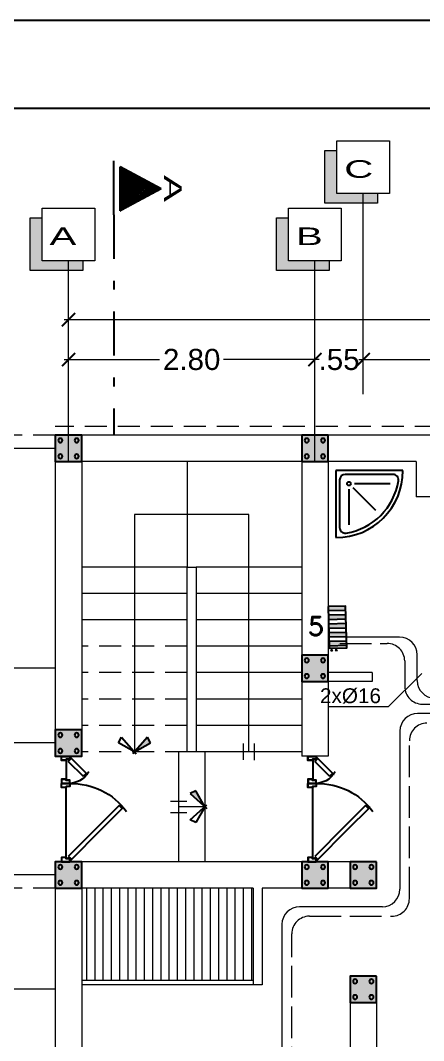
# Model space of a CAD drawing. Header units: millimetres. Extents: x 2647 to 3008, y 1750 to 1934.
# Drawn here: x 2852.55 to 2857.13, y 1834.23 to 1845.83 of the extents above; entities that cross this region are included whole.
import ezdxf

# ---------------------------------------------------------------- set-up
doc = ezdxf.new("R2010")
doc.units = ezdxf.units.MM
for name, pattern in [('0', [0]), ('ACAD_ISO02W100', [15, 12, -3]), ('DASHDOT', [1, 0.5, -0.25, 0, -0.25]), ('HIDDEN', [0.375, 0.25, -0.125])]:
    doc.linetypes.add(name, pattern=pattern)
for name, color, linetype, lineweight in [('.1', 164, 'Continuous', 5), ('0000eleman', 4, 'Continuous', 13), ('02', 210, 'Continuous', 5), ('W.C', 140, 'DASHDOT', 40)]:
    doc.layers.add(name, color=color, linetype=linetype, lineweight=lineweight)
doc.layers.add('D', color=135, linetype='Continuous')
doc.styles.add('KA', font='swissck.ttf', dxfattribs={"oblique": 15, "height": 0.25})
doc.styles.add('ROMAND', font='romand.shx', dxfattribs={"height": 2})
doc.styles.get("Standard").update_dxf_attribs({"font": 'arial.ttf'})
doc.dimstyles.new('STANDARD$0', dxfattribs={"dimtxt": 0.15, "dimasz": 0.05, "dimexe": 0.05, "dimexo": 0.05, "dimgap": 0.05, "dimtad": 0, "dimzin": 0, "dimdsep": 46, "dimtxsty": 'Standard', "dimblk": 'DOT', "dimcen": 0.05, "dimdle": 0.05, "dimclrd": 256, "dimclre": 256, "dimclrt": 7, "dimadec": 0, "dimazin": 0, "dimtfac": 1, "dimtix": 1, "dimtofl": 0, "dimtmove": 1, "dimatfit": 0, "dimldrblk": 'OBLIQUE', "dimfxl": 0.05, "dimtolj": 1, "dimtzin": 0, "dimlwd": -1, "dimlwe": -1, "dimarcsym": 0})

# ---------------------------------------------------------------- blocks, each defined once
blk = doc.blocks.new('*X9')
at = {"color": 0}
for p, q in [((5.718, 15.264), (6.029, 15.575)), ((5.78, 15.379), (6.01, 15.609)), ((5.841, 15.493), (5.992, 15.644)), ((6.236, 15.189), (5.873, 15.552)), ((6.174, 15.304), (5.891, 15.587)), ((5.903, 15.608), (5.973, 15.678)), ((6.113, 15.419), (5.91, 15.621)), ((6.051, 15.533), (5.929, 15.656)), ((5.99, 15.648), (5.947, 15.69)), ((5.472, 14.806), (6.103, 15.437)), ((5.497, 14.778), (6.122, 15.402)), ((5.534, 14.92), (6.085, 15.471)), ((5.55, 14.778), (6.14, 15.368)), ((5.595, 15.035), (6.066, 15.506)), ((5.603, 14.778), (6.159, 15.333)), ((5.657, 15.149), (6.047, 15.54)), ((6.329, 14.778), (5.762, 15.345)), ((6.382, 14.778), (5.78, 15.38)), ((6.435, 14.778), (5.799, 15.414)), ((6.42, 14.846), (5.817, 15.449)), ((6.359, 14.96), (5.836, 15.483)), ((6.297, 15.075), (5.854, 15.518)), ((5.958, 14.778), (5.632, 15.104)), ((6.011, 14.778), (5.651, 15.138)), ((5.656, 14.778), (6.177, 15.299)), ((6.064, 14.778), (5.669, 15.173)), ((6.117, 14.778), (5.688, 15.207)), ((6.17, 14.778), (5.706, 15.242)), ((5.709, 14.778), (6.196, 15.264)), ((6.223, 14.778), (5.725, 15.276)), ((6.276, 14.778), (5.743, 15.311)), ((5.762, 14.778), (6.214, 15.23)), ((5.815, 14.778), (6.233, 15.195)), ((5.868, 14.778), (6.251, 15.161)), ((5.921, 14.778), (6.27, 15.126)), ((5.974, 14.778), (6.288, 15.092)), ((5.587, 14.778), (5.502, 14.862)), ((5.64, 14.778), (5.521, 14.897)), ((5.693, 14.778), (5.539, 14.931)), ((5.746, 14.778), (5.558, 14.966)), ((5.799, 14.778), (5.576, 15)), ((5.852, 14.778), (5.595, 15.035)), ((5.905, 14.778), (5.614, 15.069)), ((6.027, 14.778), (6.307, 15.057)), ((6.08, 14.778), (6.325, 15.023)), ((6.133, 14.778), (6.344, 14.988)), ((6.186, 14.778), (6.362, 14.954)), ((6.239, 14.778), (6.381, 14.919)), ((6.292, 14.778), (6.399, 14.885)), ((6.345, 14.778), (6.418, 14.85)), ((5.481, 14.778), (5.465, 14.793)), ((5.534, 14.778), (5.484, 14.828)), ((6.399, 14.778), (6.437, 14.816)), ((6.452, 14.778), (6.455, 14.781))]:
    blk.add_line(p, q, dxfattribs=at)
blk = doc.blocks.new('SEC1')
for p, q in [((2.795, 0.54), (2.545, 0.074)), ((2.795, 0.54), (3.045, 0.074)), ((2.5, 0), (3.115, 0)), ((2.545, 0.074), (3.045, 0.074))]:
    blk.add_line(p, q)
at = {"linetype": 'DASHDOT'}
blk.add_line((2.5, 0), (0, 0), dxfattribs=at)
at = {"xscale": -0.5, "yscale": 0.5, "zscale": 0.5}
blk.add_blockref('*X9', (5.773, -7.315), dxfattribs=at)
blk = doc.blocks.new('DBLDR120K')
at = {"linetype": 'Continuous'}
for p, q in [((-1.18, -0.096), (-1.186, -0.102)), ((-1.186, -0.102), (-0.995, -0.293)), ((-1.169, -0.107), (-1.18, -0.096)), ((-1.14, -0.078), (-1.169, -0.107)), ((-0.403, -0.42), (-0.06, -0.078)), ((-0.014, -0.102), (-0.368, -0.455)), ((-0.06, -0.078), (-0.031, -0.107)), ((-0.031, -0.107), (-0.02, -0.096)), ((-0.02, -0.096), (-0.014, -0.102)), ((-1, -0.276), (-0.971, -0.247)), ((-0.989, -0.287), (-1, -0.276)), ((-0.995, -0.293), (-0.989, -0.287)), ((-0.639, -0.657), (-0.403, -0.42)), ((-0.368, -0.455), (-0.615, -0.703)), ((-0.61, -0.686), (-0.639, -0.657)), ((-0.621, -0.697), (-0.61, -0.686)), ((-0.615, -0.703), (-0.621, -0.697))]:
    blk.add_line(p, q, dxfattribs=at)
for p, q in [((-1.152, -0.055), (-0.938, -0.055)), ((-1.14, -0.078), (-0.971, -0.247)), ((-0.048, -0.055), (-0.842, -0.055))]:
    blk.add_line(p, q)
for points in [[(-1.152, -0.055), (-1.152, 0), (-1.2, 0), (-1.2, -0.096), (-1.164, -0.096), (-1.164, -0.055)], [(-0.938, -0.055), (-0.938, 0), (-0.89, 0), (-0.89, -0.096), (-0.926, -0.096), (-0.926, -0.055)], [(-0.842, -0.055), (-0.842, 0), (-0.89, 0), (-0.89, -0.096), (-0.854, -0.096), (-0.854, -0.055)], [(-0.048, -0.055), (-0.048, 0), (0, 0), (0, -0.096), (-0.036, -0.096), (-0.036, -0.055)], [(-1.154, -0.053), (-1.154, -0.002), (-1.198, -0.002), (-1.198, -0.094), (-1.166, -0.094), (-1.166, -0.053)], [(-0.936, -0.053), (-0.936, -0.002), (-0.892, -0.002), (-0.892, -0.094), (-0.924, -0.094), (-0.924, -0.053)], [(-0.844, -0.053), (-0.844, -0.002), (-0.888, -0.002), (-0.888, -0.094), (-0.856, -0.094), (-0.856, -0.053)], [(-0.046, -0.053), (-0.046, -0.002), (-0.002, -0.002), (-0.002, -0.094), (-0.034, -0.094), (-0.034, -0.053)]]:
    blk.add_lwpolyline(points, close=True, dxfattribs=at)
for centre, radius, start, end in [((-1.665, -0.111), 0.776, 8.0415, 8.1907), ((-0.114, -0.111), 0.776, 171.8093, 171.9585), ((-1.154, -0.082), 0.264, 300.4974, 3.1415), ((-0.114, -0.111), 0.776, 178.9285, 233.9661)]:
    blk.add_arc(centre, radius, start, end)
blk = doc.blocks.new('FL3')
blk.add_hatch(color=256).paths.add_polyline_path([(0, 0), (0.149, -0.167), (0.181, -0.102)])
for p, q in [((0, 0), (-0.181, -0.102)), ((-0.149, -0.167), (0.02, 0.022)), ((0.149, -0.167), (-0.02, 0.022)), ((0, 0), (0.181, -0.102)), ((-0.181, -0.102), (-0.149, -0.167)), ((0.181, -0.102), (0.149, -0.167))]:
    blk.add_line(p, q)
blk = doc.blocks.new('SHENAJ')
blk.add_hatch(color=256).paths.add_polyline_path([(0, 0.25), (-0.25, 0.25), (-0.25, 0), (0, 0)])
blk.add_lwpolyline([(-0.25, 0.25), (0, 0.25), (0, 0), (-0.25, 0)], close=True)
for centre in [(-0.2021, 0.2), (-0.0479, 0.2), (-0.2021, 0.05), (-0.0479, 0.05)]:
    blk.add_circle(centre, 0.02)
blk = doc.blocks.new('_ArchTick')
at = {"color": 0, "linetype": 'ByBlock', "const_width": 0.15}
blk.add_lwpolyline([(-0.5, -0.5), (0.5, 0.5)], dxfattribs=at)
blk = doc.blocks.new('*D292')
at = {"layer": '.1', "ltscale": 0.9, "transparency": 16777216}
for p, q in [((2853.093, 1842.429), (2853.093, 1842.629)), ((2870.253, 1842.429), (2870.253, 1842.629)), ((2853.043, 1842.429), (2861.229, 1842.429)), ((2870.303, 1842.429), (2862.116, 1842.429))]:
    blk.add_line(p, q, dxfattribs=at)
at = {"layer": 'Defpoints', "color": 0, "ltscale": 0.9, "transparency": 16777216}
for p in [(2870.253, 1842.429), (2853.093, 1842.409), (2870.253, 1842.409)]:
    blk.add_point(p, dxfattribs=at)
at = {"layer": '.1', "ltscale": 0.9, "transparency": 16777216, "xscale": 0.15, "yscale": 0.15, "zscale": 0.15, "rotation": 180}
blk.add_blockref('_ArchTick', (2853.093, 1842.429), dxfattribs=at)
at = {"layer": '.1', "ltscale": 0.9, "transparency": 16777216, "xscale": 0.15, "yscale": 0.15, "zscale": 0.15}
blk.add_blockref('_ArchTick', (2870.253, 1842.429), dxfattribs=at)
at = {"layer": '.1', "color": 7, "lineweight": 5, "ltscale": 0.9, "transparency": 16777216, "insert": (2861.673, 1842.429), "char_height": 0.24, "attachment_point": 5}
blk.add_mtext('17.16', dxfattribs=at)
blk = doc.blocks.new('*D293')
at = {"layer": '.1', "ltscale": 0.9, "transparency": 16777216}
for p, q in [((2853.093, 1841.975), (2853.093, 1842.175)), ((2855.893, 1841.975), (2855.893, 1842.175)), ((2853.043, 1841.975), (2854.129, 1841.975)), ((2855.943, 1841.975), (2854.856, 1841.975))]:
    blk.add_line(p, q, dxfattribs=at)
at = {"layer": 'Defpoints', "color": 0, "ltscale": 0.9, "transparency": 16777216}
for p in [(2853.093, 1841.956), (2855.893, 1841.975), (2855.893, 1841.956)]:
    blk.add_point(p, dxfattribs=at)
at = {"layer": '.1', "ltscale": 0.9, "transparency": 16777216, "xscale": 0.15, "yscale": 0.15, "zscale": 0.15, "rotation": 180}
blk.add_blockref('_ArchTick', (2853.093, 1841.975), dxfattribs=at)
at = {"layer": '.1', "ltscale": 0.9, "transparency": 16777216, "xscale": 0.15, "yscale": 0.15, "zscale": 0.15}
blk.add_blockref('_ArchTick', (2855.893, 1841.975), dxfattribs=at)
at = {"layer": '.1', "color": 7, "lineweight": 5, "ltscale": 0.9, "transparency": 16777216, "insert": (2854.493, 1841.975), "char_height": 0.24, "attachment_point": 5}
blk.add_mtext('2.80', dxfattribs=at)
blk = doc.blocks.new('*D294')
at = {"layer": '.1', "ltscale": 0.9, "transparency": 16777216}
for p, q in [((2855.893, 1841.975), (2855.893, 1842.175)), ((2856.443, 1841.975), (2856.443, 1842.175)), ((2855.893, 1841.975), (2855.743, 1841.975)), ((2856.443, 1841.975), (2856.593, 1841.975))]:
    blk.add_line(p, q, dxfattribs=at)
at = {"layer": 'Defpoints', "color": 0, "ltscale": 0.9, "transparency": 16777216}
for p in [(2855.893, 1841.956), (2856.443, 1841.975), (2856.443, 1841.975)]:
    blk.add_point(p, dxfattribs=at)
at = {"layer": '.1', "ltscale": 0.9, "transparency": 16777216, "xscale": 0.15, "yscale": 0.15, "zscale": 0.15}
blk.add_blockref('_ArchTick', (2855.893, 1841.975), dxfattribs=at)
at = {"layer": '.1', "ltscale": 0.9, "transparency": 16777216, "xscale": 0.15, "yscale": 0.15, "zscale": 0.15, "rotation": 180}
blk.add_blockref('_ArchTick', (2856.443, 1841.975), dxfattribs=at)
at = {"layer": '.1', "color": 7, "lineweight": 5, "ltscale": 0.9, "transparency": 16777216, "insert": (2856.168, 1841.975), "char_height": 0.24, "attachment_point": 5}
blk.add_mtext('.55', dxfattribs=at)
blk = doc.blocks.new('*D295')
at = {"layer": '.1', "ltscale": 0.9, "transparency": 16777216}
for p, q in [((2856.443, 1841.975), (2856.443, 1842.175)), ((2860.293, 1841.975), (2860.293, 1842.175)), ((2856.393, 1841.975), (2858.005, 1841.975)), ((2860.343, 1841.975), (2858.73, 1841.975))]:
    blk.add_line(p, q, dxfattribs=at)
at = {"layer": 'Defpoints', "color": 0, "ltscale": 0.9, "transparency": 16777216}
for p in [(2856.443, 1841.975), (2860.293, 1841.975), (2860.293, 1841.975)]:
    blk.add_point(p, dxfattribs=at)
at = {"layer": '.1', "ltscale": 0.9, "transparency": 16777216, "xscale": 0.15, "yscale": 0.15, "zscale": 0.15, "rotation": 180}
blk.add_blockref('_ArchTick', (2856.443, 1841.975), dxfattribs=at)
at = {"layer": '.1', "ltscale": 0.9, "transparency": 16777216, "xscale": 0.15, "yscale": 0.15, "zscale": 0.15}
blk.add_blockref('_ArchTick', (2860.293, 1841.975), dxfattribs=at)
at = {"layer": '.1', "color": 7, "lineweight": 5, "ltscale": 0.9, "transparency": 16777216, "insert": (2858.368, 1841.975), "char_height": 0.24, "attachment_point": 5}
blk.add_mtext('3.85', dxfattribs=at)
blk = doc.blocks.new('PL_SHOWER_TRAY_CORNER')
at = {"linetype": 'Continuous'}
h = blk.add_hatch(dxfattribs=at)
h.set_pattern_fill('EMPTY_FILL', color=0, scale=1000000.0, style=0)
h.set_pattern_definition([(0, (1000000, 1000000), (0, 1000000), [1e-05, -1000000])])
h.paths.add_polyline_path([(-0.45, 0), (-0.45, 0.9, -0.414214), (0.45, 0)], flags=0)
at = {"color": 0, "linetype": 'ByBlock'}
for p, q in [((-0.45, 0.9), (-0.45, 0)), ((-0.4, 0.765), (-0.4, 0.125)), ((-0.275, 0.25), (-0.275, 0.729)), ((-0.222, 0.228), (0.08, 0.53)), ((-0.2, 0.175), (0.279, 0.175)), ((-0.45, 0), (0.45, 0)), ((-0.325, 0.05), (0.315, 0.05))]:
    blk.add_line(p, q, dxfattribs=at)
blk.add_circle((-0.275, 0.175), 0.025, dxfattribs=at)
for centre, radius, start, end in [((-0.45, 0), 0.9, 360, 90), ((-0.325, 0.765), 0.075, 80.7182, 180), ((-0.45, 0), 0.85, 9.2818, 80.7182), ((0.315, 0.125), 0.075, 270, 9.2818), ((-0.325, 0.125), 0.075, 180, 270)]:
    blk.add_arc(centre, radius, start, end, dxfattribs=at)
blk = doc.blocks.new('55parer')
at = {"ltscale": 0.1}
h = blk.add_hatch(color=4, dxfattribs=at)
h.dxf.hatch_style = 1
edge = h.paths.add_edge_path()
edge.add_ellipse((1260.879, -780.8), major_axis=(-0.0141, 0), ratio=0.207799, start_angle=0, end_angle=360)
h = blk.add_hatch(color=4, dxfattribs=at)
h.dxf.hatch_style = 1
edge = h.paths.add_edge_path()
edge.add_ellipse((1260.931, -780.8), major_axis=(-0.0141, 0), ratio=0.207799, start_angle=0, end_angle=360)
at = {"layer": 'W.C', "linetype": 'Continuous', "lineweight": 25}
for points in [[(1260.959, -780.904), (1260.959, -780.854), (1260.759, -780.854), (1260.759, -780.904)], [(1260.759, -780.954), (1260.759, -781.004), (1260.959, -781.004), (1260.959, -780.954)], [(1260.759, -781.054), (1260.759, -781.104), (1260.959, -781.104), (1260.959, -781.054)], [(1260.759, -781.154), (1260.759, -781.204), (1260.959, -781.204), (1260.959, -781.154)], [(1260.759, -781.254), (1260.759, -781.304), (1260.959, -781.304), (1260.959, -781.254)]]:
    blk.add_hatch(color=4, dxfattribs=at).paths.add_polyline_path(points)
at = {"color": 4, "ltscale": 0.1}
for points in [[(1260.886, -780.829), (1260.886, -780.8), (1260.873, -780.8), (1260.873, -780.829)], [(1260.938, -780.829), (1260.938, -780.8), (1260.925, -780.8), (1260.925, -780.829)]]:
    blk.add_lwpolyline(points, close=True, dxfattribs=at)
for centre in [(1260.879, -780.8), (1260.931, -780.8)]:
    blk.add_ellipse(centre, major_axis=(-0.0141, 0), ratio=0.207799, dxfattribs=at)
at = {"layer": 'W.C', "color": 4, "linetype": 'Continuous', "lineweight": 25}
for p, q in [((1260.759, -780.854), (1260.959, -780.854)), ((1260.759, -780.904), (1260.959, -780.904)), ((1260.759, -780.954), (1260.959, -780.954)), ((1260.759, -781.004), (1260.959, -781.004)), ((1260.759, -781.054), (1260.959, -781.054)), ((1260.759, -781.104), (1260.959, -781.104)), ((1260.759, -781.154), (1260.959, -781.154)), ((1260.759, -781.204), (1260.959, -781.204)), ((1260.759, -781.254), (1260.959, -781.254)), ((1260.759, -781.304), (1260.959, -781.304))]:
    blk.add_line(p, q, dxfattribs=at)
blk.add_lwpolyline([(1260.959, -781.304), (1260.959, -780.829), (1260.759, -780.829), (1260.759, -781.304)], close=True, dxfattribs=at)
blk = doc.blocks.new('kadr')
at = {"ltscale": 0.01}
for p, q in [((280.693, -212.825), (250.993, -212.825)), ((279.193, -213.825), (252.493, -213.825))]:
    blk.add_line(p, q, dxfattribs=at)
blk = doc.blocks.new('bb')
at = {"color": 1, "linetype": 'ACAD_ISO02W100', "lineweight": 20}
blk.add_blockref('kadr', (63.098, 15.786), dxfattribs=at)

msp = doc.modelspace()

# ---------------------------------------------------------------- hatches: boundary and pattern name
at = {"lineweight": 5, "ltscale": 0.9}
h = msp.add_hatch(dxfattribs=at)
h.set_pattern_fill('ANSI31', color=8, scale=0.75, angle=45, style=0)
h.set_pattern_definition([(90, (2150.551015, 1772.84506), (-0.09375, 1e-17), [])])
h.paths.add_polyline_path([(2855.193, 1835.965), (2853.243, 1835.965), (2853.243, 1834.915), (2855.193, 1834.915)])
h.paths.add_polyline_path([(2859.643, 1835.465), (2857.693, 1835.465), (2857.693, 1834.815), (2859.643, 1834.815)])
at = {"layer": 'D', "linetype": 'Continuous', "lineweight": 5}
for points in [[(2856.605, 1843.752), (2856.605, 1843.862), (2856.143, 1843.862), (2856.143, 1844.352), (2856.006, 1844.352), (2856.006, 1843.752)], [(2853.255, 1842.987), (2853.255, 1843.097), (2852.793, 1843.097), (2852.793, 1843.587), (2852.656, 1843.587), (2852.656, 1842.987)], [(2856.055, 1842.987), (2856.055, 1843.097), (2855.593, 1843.097), (2855.593, 1843.587), (2855.456, 1843.587), (2855.456, 1842.987)]]:
    msp.add_hatch(color=8, dxfattribs=at).paths.add_polyline_path(points)

# ---------------------------------------------------------------- linework, layer by layer
at = {"color": 8, "linetype": 'HIDDEN', "lineweight": 5}
for p, q in [((2870.403, 1841.215), (2852.943, 1841.215)), ((2852.943, 1841.115), (2852.243, 1841.115)), ((2854.443, 1838.715), (2853.243, 1838.715)), ((2854.443, 1838.415), (2853.243, 1838.415)), ((2854.443, 1838.115), (2853.243, 1838.115)), ((2854.443, 1837.815), (2853.243, 1837.815)), ((2854.443, 1837.515), (2853.243, 1837.515)), ((2852.943, 1835.965), (2852.243, 1835.965))]:
    msp.add_line(p, q, dxfattribs=at)
at = {"color": 8, "lineweight": 5}
for p, q in [((2864.293, 1841.115), (2852.943, 1841.115)), ((2852.943, 1841.115), (2852.943, 1837.465)), ((2855.743, 1840.815), (2853.243, 1840.815)), ((2853.243, 1840.815), (2853.243, 1837.465)), ((2855.743, 1840.815), (2855.743, 1837.465)), ((2857.043, 1840.815), (2856.043, 1840.815)), ((2856.043, 1840.815), (2856.043, 1838.415)), ((2857.043, 1840.815), (2857.043, 1840.415)), ((2857.343, 1840.415), (2857.043, 1840.415)), ((2856.543, 1838.415), (2856.043, 1838.415)), ((2856.543, 1838.415), (2856.543, 1838.315)), ((2856.543, 1838.315), (2856.043, 1838.315)), ((2856.043, 1838.315), (2856.043, 1837.465)), ((2853.243, 1837.465), (2852.943, 1837.465)), ((2856.043, 1837.465), (2855.743, 1837.465)), ((2856.593, 1836.265), (2852.943, 1836.265)), ((2852.943, 1836.265), (2852.943, 1827.047)), ((2856.593, 1836.265), (2856.593, 1835.965)), ((2855.193, 1835.965), (2853.243, 1835.965)), ((2853.243, 1835.965), (2853.243, 1830.665)), ((2855.193, 1835.965), (2855.193, 1834.865)), ((2856.593, 1835.965), (2855.293, 1835.965)), ((2855.293, 1835.965), (2855.293, 1834.865)), ((2856.593, 1834.965), (2856.293, 1834.965)), ((2856.293, 1834.965), (2856.293, 1831.145)), ((2856.593, 1834.965), (2856.593, 1830.665)), ((2855.293, 1834.865), (2855.193, 1834.865))]:
    msp.add_line(p, q, dxfattribs=at)
at = {"color": 6, "linetype": 'ACAD_ISO02W100', "lineweight": 20, "ltscale": 0.03}
for p, q in [((2856.176, 1838.748), (2856.714, 1838.748)), ((2856.914, 1838.548), (2856.914, 1838.257)), ((2857.114, 1838.057), (2860.574, 1838.057)), ((2856.967, 1835.845), (2856.967, 1837.641)), ((2855.831, 1835.645), (2856.767, 1835.645)), ((2855.631, 1831.039), (2855.631, 1835.445))]:
    msp.add_line(p, q, dxfattribs=at)
at = {"color": 6, "linetype": 'Continuous', "lineweight": 20, "ltscale": 0.03}
for p, q in [((2856.856, 1838.818), (2856.196, 1838.818)), ((2857.056, 1838.325), (2857.056, 1838.618)), ((2860.879, 1837.951), (2857.06, 1837.951)), ((2856.86, 1837.751), (2856.86, 1835.953)), ((2856.66, 1835.753), (2855.719, 1835.753)), ((2855.519, 1835.553), (2855.519, 1831.12))]:
    msp.add_line(p, q, dxfattribs=at)
at = {"color": 8, "lineweight": 5, "ltscale": 0.9}
for p, q in [((2855.193, 1834.915), (2853.243, 1834.915)), ((2855.193, 1834.865), (2853.243, 1834.865))]:
    msp.add_line(p, q, dxfattribs=at)
at = {"color": 6, "linetype": 'ACAD_ISO02W100', "lineweight": 20, "ltscale": 0.03}
for centre, start, end in [((2856.714, 1838.548), 0, 90), ((2857.114, 1838.257), 180, 270), ((2857.167, 1837.641), 90, 180), ((2856.767, 1835.845), 270, 0), ((2855.831, 1835.445), 90, 180)]:
    msp.add_arc(centre, 0.2, start, end, dxfattribs=at)
at = {"color": 6, "linetype": 'Continuous', "lineweight": 20, "ltscale": 0.03}
for centre, start, end in [((2856.856, 1838.618), 0, 90), ((2857.256, 1838.325), 180, 270), ((2857.06, 1837.751), 90, 180), ((2856.66, 1835.953), 270, 0), ((2855.719, 1835.553), 90, 180)]:
    msp.add_arc(centre, 0.2, start, end, dxfattribs=at)
at = {"layer": '02', "color": 6, "linetype": '0', "lineweight": 20, "ltscale": 0.03}
for p, q in [((2857.107, 1838.405), (2856.727, 1838.025)), ((2856.727, 1838.025), (2856.057, 1838.025))]:
    msp.add_line(p, q, dxfattribs=at)
at = {"layer": 'D', "color": 8, "linetype": 'Continuous', "lineweight": 5}
for p, q in [((2856.443, 1841.581), (2856.443, 1843.862)), ((2853.093, 1840.815), (2853.093, 1843.097)), ((2855.893, 1840.815), (2855.893, 1843.097)), ((2852.943, 1840.965), (2850.661, 1840.965)), ((2854.443, 1840.815), (2854.443, 1839.615)), ((2855.143, 1840.215), (2853.843, 1840.215)), ((2853.843, 1840.215), (2853.843, 1837.515)), ((2855.143, 1837.515), (2855.143, 1840.215)), ((2854.443, 1839.615), (2853.243, 1839.615)), ((2855.743, 1839.615), (2854.543, 1839.615)), ((2854.443, 1839.315), (2853.243, 1839.315)), ((2855.743, 1839.315), (2854.543, 1839.315)), ((2854.443, 1839.015), (2853.243, 1839.015)), ((2855.743, 1839.015), (2854.543, 1839.015)), ((2855.743, 1838.715), (2854.543, 1838.715)), ((2852.943, 1838.465), (2850.661, 1838.465)), ((2855.743, 1838.415), (2854.543, 1838.415)), ((2855.743, 1838.115), (2854.543, 1838.115)), ((2855.743, 1837.815), (2854.543, 1837.815)), ((2852.943, 1837.615), (2850.661, 1837.615)), ((2855.082, 1837.424), (2855.082, 1837.609)), ((2855.208, 1837.421), (2855.208, 1837.61)), ((2854.343, 1837.515), (2854.343, 1836.265)), ((2855.743, 1837.515), (2854.543, 1837.515)), ((2854.643, 1837.515), (2854.643, 1836.265)), ((2854.254, 1836.952), (2854.439, 1836.952)), ((2854.643, 1836.89), (2854.343, 1836.89)), ((2854.251, 1836.825), (2854.439, 1836.825)), ((2852.943, 1836.115), (2850.661, 1836.115)), ((2852.943, 1834.815), (2850.661, 1834.815))]:
    msp.add_line(p, q, dxfattribs=at)
for points in [[(2856.743, 1844.462), (2856.743, 1843.862), (2856.143, 1843.862), (2856.143, 1844.462)], [(2853.393, 1843.696), (2853.393, 1843.097), (2852.793, 1843.097), (2852.793, 1843.696)], [(2856.193, 1843.696), (2856.193, 1843.097), (2855.593, 1843.097), (2855.593, 1843.696)], [(2854.443, 1839.615), (2854.543, 1839.615), (2854.543, 1837.515), (2854.443, 1837.515)]]:
    msp.add_lwpolyline(points, close=True, dxfattribs=at)
for points in [[(2856.605, 1843.862), (2856.605, 1843.752), (2856.006, 1843.752), (2856.006, 1844.352), (2856.143, 1844.352)], [(2853.255, 1843.097), (2853.255, 1842.987), (2852.656, 1842.987), (2852.656, 1843.587), (2852.793, 1843.587)], [(2856.055, 1843.097), (2856.055, 1842.987), (2855.456, 1842.987), (2855.456, 1843.587), (2855.593, 1843.587)]]:
    msp.add_lwpolyline(points, dxfattribs=at)

# ---------------------------------------------------------------- block references
at = {"color": 1, "linetype": 'ACAD_ISO02W100', "lineweight": 20}
msp.add_blockref('bb', (2532.401, 2042.871), dxfattribs=at)
at = {"layer": '0000eleman', "color": 6, "linetype": '0', "lineweight": 13, "rotation": 181.4957974984091}
msp.add_blockref('55parer', (4136.967, 1091.045), dxfattribs=at)
at = {"layer": 'D', "color": 8, "linetype": 'Continuous', "lineweight": 5, "xscale": -1}
for name, p, rotation in [('SEC1', (2853.608, 1841.12), 270), ('FL3', (2853.843, 1837.515), 180), ('DBLDR120K', (2853.013, 1836.265), 90), ('DBLDR120K', (2855.813, 1836.265), 90), ('FL3', (2854.643, 1836.89), 270)]:
    msp.add_blockref(name, p, dxfattribs=dict(at, rotation=rotation))
at = {"layer": 'D', "color": 8, "linetype": 'Continuous', "lineweight": 5, "xscale": -1.199999999999999, "yscale": 1.199999999999999, "zscale": 1.199999999999999}
for p in [(2852.943, 1840.815), (2855.743, 1840.815), (2855.743, 1838.315), (2852.943, 1837.465), (2852.943, 1835.965), (2855.743, 1835.965), (2856.293, 1835.965), (2856.293, 1834.665)]:
    msp.add_blockref('SHENAJ', p, dxfattribs=at)
at = {"layer": 'D', "color": 8, "linetype": 'Continuous', "lineweight": 5, "xscale": 0.8470000000000001, "yscale": 0.8470000000000001, "zscale": 0.8470000000000001, "rotation": 270}
msp.add_blockref('PL_SHOWER_TRAY_CORNER', (2856.132, 1840.331), dxfattribs=at)

# ---------------------------------------------------------------- texts
at = {"layer": '0000eleman', "color": 4, "lineweight": 13, "style": 'ROMAND'}
msp.add_text('5', height=0.217, dxfattribs=at).set_placement((2855.813, 1838.835))
at = {"layer": '0000eleman', "color": 2, "linetype": '0', "lineweight": 13}
msp.add_text('2x%%C16', height=0.1685, dxfattribs=at).set_placement((2855.951, 1838.068))
at = {"layer": 'D', "color": 8, "linetype": 'Continuous', "lineweight": 5, "style": 'KA', "width": 2}
for s, p in [('C', (2856.227, 1844.042)), ('A', (2852.877, 1843.277)), ('B', (2855.677, 1843.277))]:
    msp.add_text(s, height=0.2, dxfattribs=at).set_placement(p)
msp.add_text('A', height=0.2, rotation=270, dxfattribs=at).set_placement((2854.179, 1844.073))

# ---------------------------------------------------------------- dimensions: what is measured, and where the dimension line sits
at = {"layer": '.1', "color": 8, "lineweight": 5, "ltscale": 0.9}
for base, p1, p2, picture, middle in [((2870.253, 1842.429), (2853.093, 1842.409), (2870.253, 1842.409), '*D292', (2861.673, 1842.429)), ((2855.893, 1841.975), (2853.093, 1841.956), (2855.893, 1841.956), '*D293', (2854.493, 1841.975)), ((2856.443, 1841.975), (2855.893, 1841.956), (2856.443, 1841.975), '*D294', (2856.168, 1841.975)), ((2860.293, 1841.975), (2856.443, 1841.975), (2860.293, 1841.975), '*D295', (2858.368, 1841.975))]:
    dim = msp.add_linear_dim(base=base, p1=p1, p2=p2, dimstyle='STANDARD$0', override={"dimtxt": 0.24, "dimasz": 0.15, "dimexe": 0.2, "dimexo": 0.2, "dimzin": 4, "dimblk": 'ArchTick', "dimcen": 0.15, "dimadec": 1, "dimazin": 3, "dimtm": 1e-09, "dimldrblk": 'ArchTick', "dimfxl": 2, "dimfxlon": 1, "dimtolj": 0, "dimarcsym": 1}, dxfattribs=at)
    dim.commit()
    dim.dimension.update_dxf_attribs({"geometry": picture, "text_midpoint": middle})

doc.saveas('drawing.dxf')
